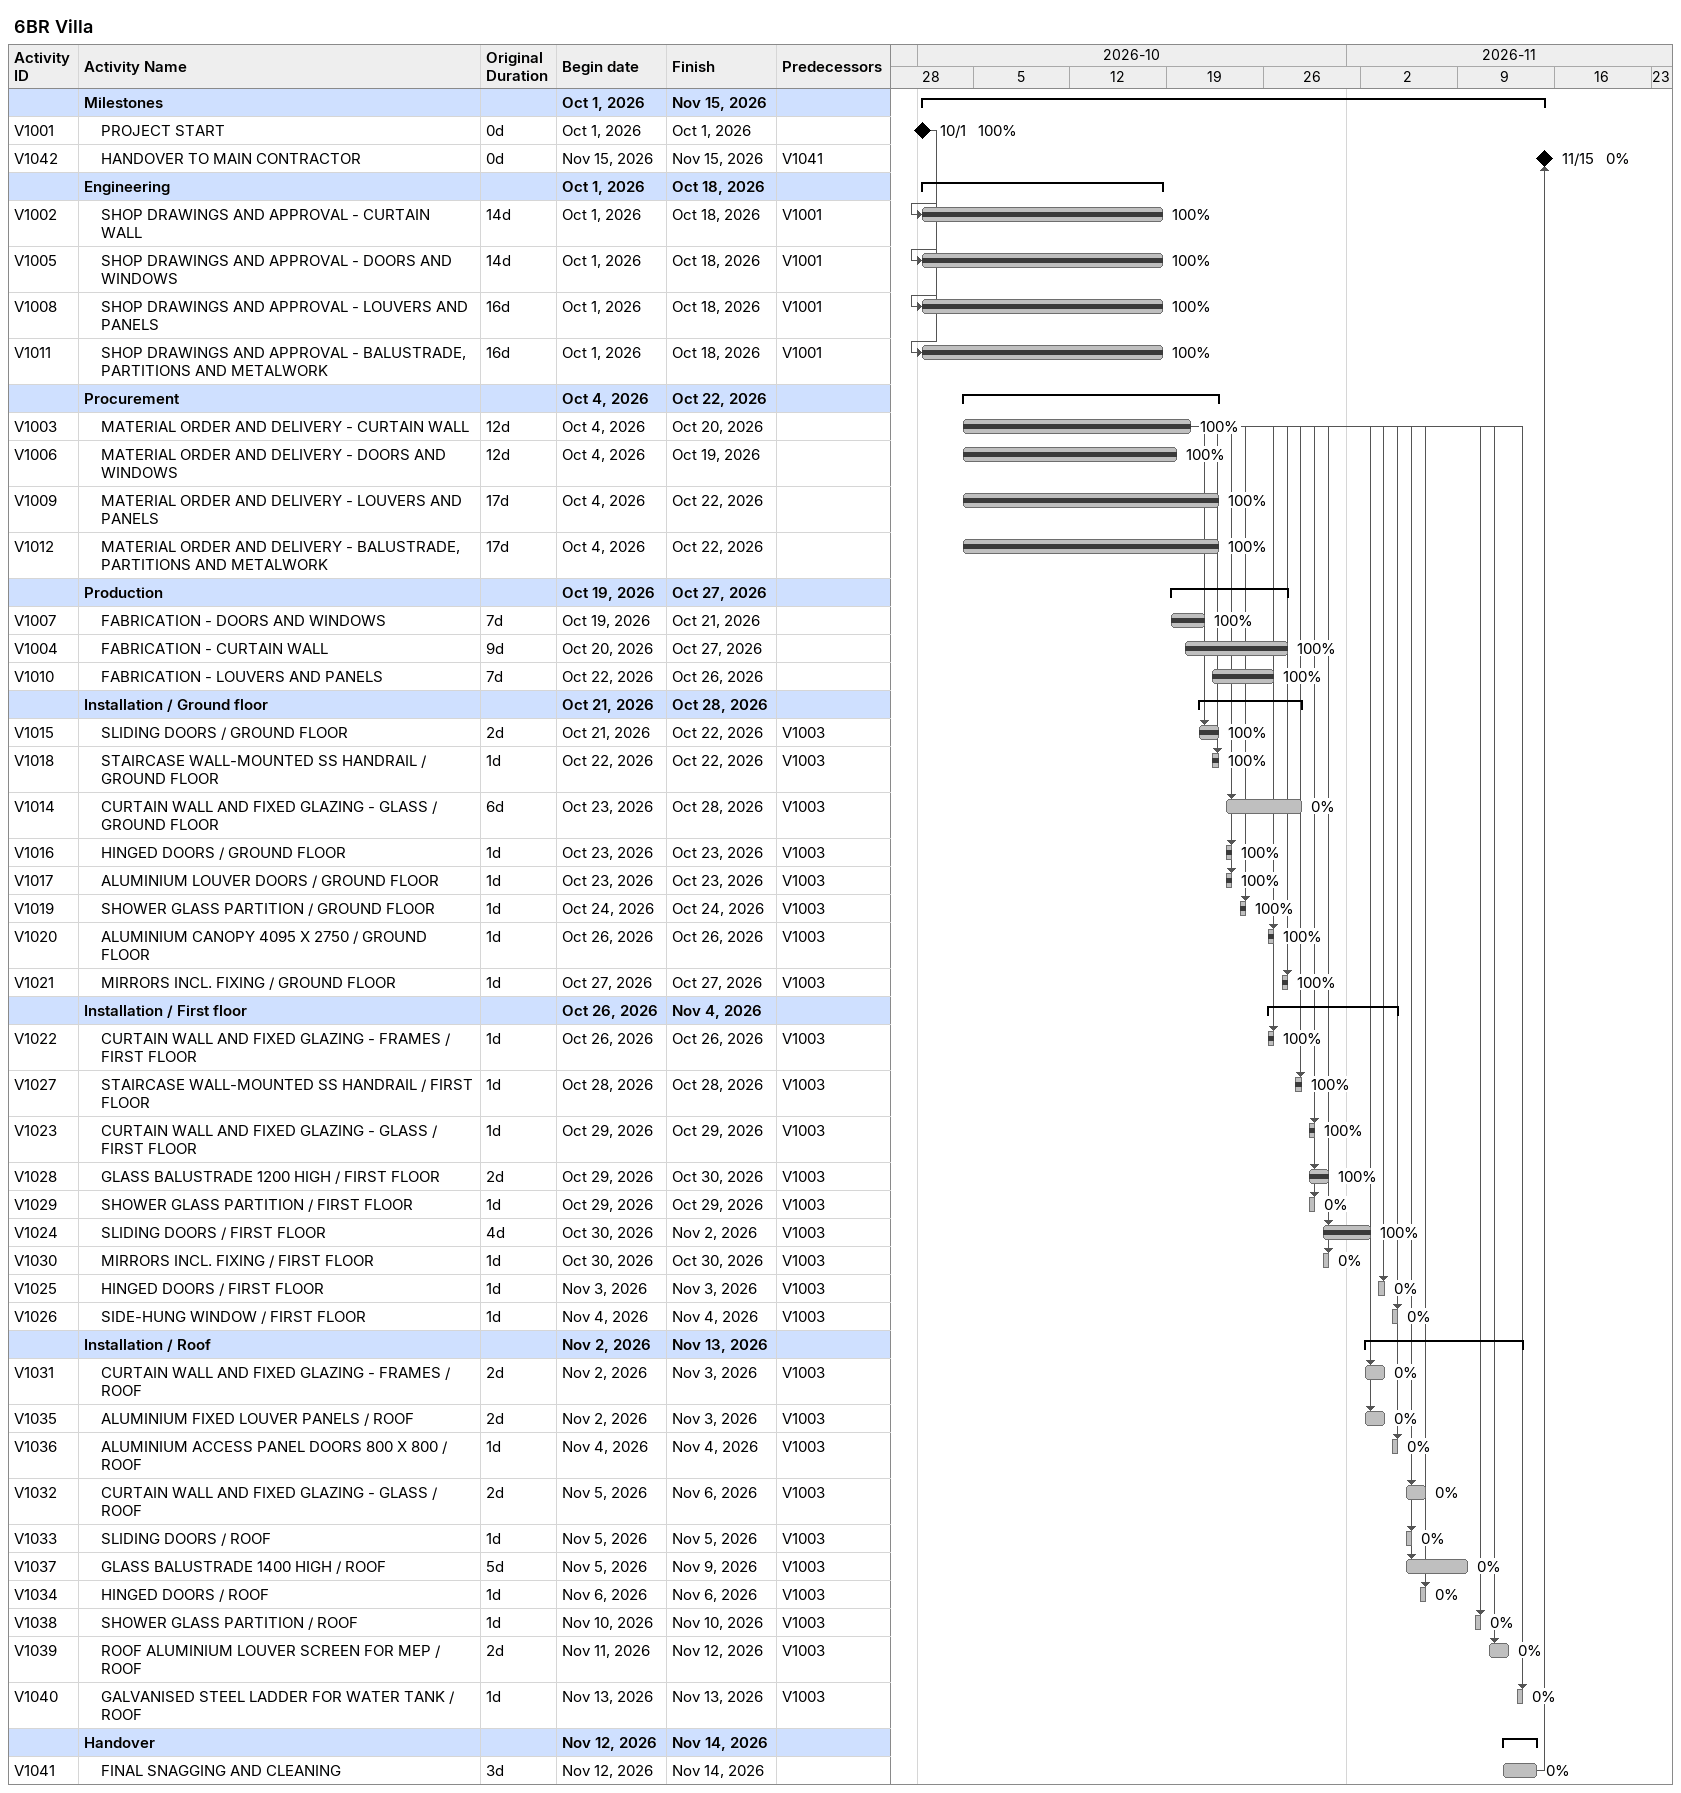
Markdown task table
6BR Villa

| ID | Level | Task | Original duration | Start | Finish | Predecessors | % complete |
|---|---|---|---|---|---|---|---|
|  | 1 | **Milestones** |  | 2026-10-01 | 2026-11-15 |  |  |
| V1001 | 2 | PROJECT START | 0d | 2026-10-01 | 2026-10-01 |  | 100 |
| V1042 | 2 | HANDOVER TO MAIN CONTRACTOR | 0d | 2026-11-15 | 2026-11-15 | V1041 | 0 |
|  | 1 | **Engineering** |  | 2026-10-01 | 2026-10-18 |  |  |
| V1002 | 2 | SHOP DRAWINGS AND APPROVAL - CURTAIN WALL | 14d | 2026-10-01 | 2026-10-18 | V1001 | 100 |
| V1005 | 2 | SHOP DRAWINGS AND APPROVAL - DOORS AND WINDOWS | 14d | 2026-10-01 | 2026-10-18 | V1001 | 100 |
| V1008 | 2 | SHOP DRAWINGS AND APPROVAL - LOUVERS AND PANELS | 16d | 2026-10-01 | 2026-10-18 | V1001 | 100 |
| V1011 | 2 | SHOP DRAWINGS AND APPROVAL - BALUSTRADE, PARTITIONS AND METALWORK | 16d | 2026-10-01 | 2026-10-18 | V1001 | 100 |
|  | 1 | **Procurement** |  | 2026-10-04 | 2026-10-22 |  |  |
| V1003 | 2 | MATERIAL ORDER AND DELIVERY - CURTAIN WALL | 12d | 2026-10-04 | 2026-10-20 |  | 100 |
| V1006 | 2 | MATERIAL ORDER AND DELIVERY - DOORS AND WINDOWS | 12d | 2026-10-04 | 2026-10-19 |  | 100 |
| V1009 | 2 | MATERIAL ORDER AND DELIVERY - LOUVERS AND PANELS | 17d | 2026-10-04 | 2026-10-22 |  | 100 |
| V1012 | 2 | MATERIAL ORDER AND DELIVERY - BALUSTRADE, PARTITIONS AND METALWORK | 17d | 2026-10-04 | 2026-10-22 |  | 100 |
|  | 1 | **Production** |  | 2026-10-19 | 2026-10-27 |  |  |
| V1007 | 2 | FABRICATION - DOORS AND WINDOWS | 7d | 2026-10-19 | 2026-10-21 |  | 100 |
| V1004 | 2 | FABRICATION - CURTAIN WALL | 9d | 2026-10-20 | 2026-10-27 |  | 100 |
| V1010 | 2 | FABRICATION - LOUVERS AND PANELS | 7d | 2026-10-22 | 2026-10-26 |  | 100 |
|  | 1 | **Installation / Ground floor** |  | 2026-10-21 | 2026-10-28 |  |  |
| V1015 | 2 | SLIDING DOORS / GROUND FLOOR | 2d | 2026-10-21 | 2026-10-22 | V1003 | 100 |
| V1018 | 2 | STAIRCASE WALL-MOUNTED SS HANDRAIL / GROUND FLOOR | 1d | 2026-10-22 | 2026-10-22 | V1003 | 100 |
| V1014 | 2 | CURTAIN WALL AND FIXED GLAZING - GLASS / GROUND FLOOR | 6d | 2026-10-23 | 2026-10-28 | V1003 | 0 |
| V1016 | 2 | HINGED DOORS / GROUND FLOOR | 1d | 2026-10-23 | 2026-10-23 | V1003 | 100 |
| V1017 | 2 | ALUMINIUM LOUVER DOORS / GROUND FLOOR | 1d | 2026-10-23 | 2026-10-23 | V1003 | 100 |
| V1019 | 2 | SHOWER GLASS PARTITION / GROUND FLOOR | 1d | 2026-10-24 | 2026-10-24 | V1003 | 100 |
| V1020 | 2 | ALUMINIUM CANOPY 4095 X 2750 / GROUND FLOOR | 1d | 2026-10-26 | 2026-10-26 | V1003 | 100 |
| V1021 | 2 | MIRRORS INCL. FIXING / GROUND FLOOR | 1d | 2026-10-27 | 2026-10-27 | V1003 | 100 |
|  | 1 | **Installation / First floor** |  | 2026-10-26 | 2026-11-04 |  |  |
| V1022 | 2 | CURTAIN WALL AND FIXED GLAZING - FRAMES / FIRST FLOOR | 1d | 2026-10-26 | 2026-10-26 | V1003 | 100 |
| V1027 | 2 | STAIRCASE WALL-MOUNTED SS HANDRAIL / FIRST FLOOR | 1d | 2026-10-28 | 2026-10-28 | V1003 | 100 |
| V1023 | 2 | CURTAIN WALL AND FIXED GLAZING - GLASS / FIRST FLOOR | 1d | 2026-10-29 | 2026-10-29 | V1003 | 100 |
| V1028 | 2 | GLASS BALUSTRADE 1200 HIGH / FIRST FLOOR | 2d | 2026-10-29 | 2026-10-30 | V1003 | 100 |
| V1029 | 2 | SHOWER GLASS PARTITION / FIRST FLOOR | 1d | 2026-10-29 | 2026-10-29 | V1003 | 0 |
| V1024 | 2 | SLIDING DOORS / FIRST FLOOR | 4d | 2026-10-30 | 2026-11-02 | V1003 | 100 |
| V1030 | 2 | MIRRORS INCL. FIXING / FIRST FLOOR | 1d | 2026-10-30 | 2026-10-30 | V1003 | 0 |
| V1025 | 2 | HINGED DOORS / FIRST FLOOR | 1d | 2026-11-03 | 2026-11-03 | V1003 | 0 |
| V1026 | 2 | SIDE-HUNG WINDOW / FIRST FLOOR | 1d | 2026-11-04 | 2026-11-04 | V1003 | 0 |
|  | 1 | **Installation / Roof** |  | 2026-11-02 | 2026-11-13 |  |  |
| V1031 | 2 | CURTAIN WALL AND FIXED GLAZING - FRAMES / ROOF | 2d | 2026-11-02 | 2026-11-03 | V1003 | 0 |
| V1035 | 2 | ALUMINIUM FIXED LOUVER PANELS / ROOF | 2d | 2026-11-02 | 2026-11-03 | V1003 | 0 |
| V1036 | 2 | ALUMINIUM ACCESS PANEL DOORS 800 X 800 / ROOF | 1d | 2026-11-04 | 2026-11-04 | V1003 | 0 |
| V1032 | 2 | CURTAIN WALL AND FIXED GLAZING - GLASS / ROOF | 2d | 2026-11-05 | 2026-11-06 | V1003 | 0 |
| V1033 | 2 | SLIDING DOORS / ROOF | 1d | 2026-11-05 | 2026-11-05 | V1003 | 0 |
| V1037 | 2 | GLASS BALUSTRADE 1400 HIGH / ROOF | 5d | 2026-11-05 | 2026-11-09 | V1003 | 0 |
| V1034 | 2 | HINGED DOORS / ROOF | 1d | 2026-11-06 | 2026-11-06 | V1003 | 0 |
| V1038 | 2 | SHOWER GLASS PARTITION / ROOF | 1d | 2026-11-10 | 2026-11-10 | V1003 | 0 |
| V1039 | 2 | ROOF ALUMINIUM LOUVER SCREEN FOR MEP / ROOF | 2d | 2026-11-11 | 2026-11-12 | V1003 | 0 |
| V1040 | 2 | GALVANISED STEEL LADDER FOR WATER TANK / ROOF | 1d | 2026-11-13 | 2026-11-13 | V1003 | 0 |
|  | 1 | **Handover** |  | 2026-11-12 | 2026-11-14 |  |  |
| V1041 | 2 | FINAL SNAGGING AND CLEANING | 3d | 2026-11-12 | 2026-11-14 |  | 0 |
